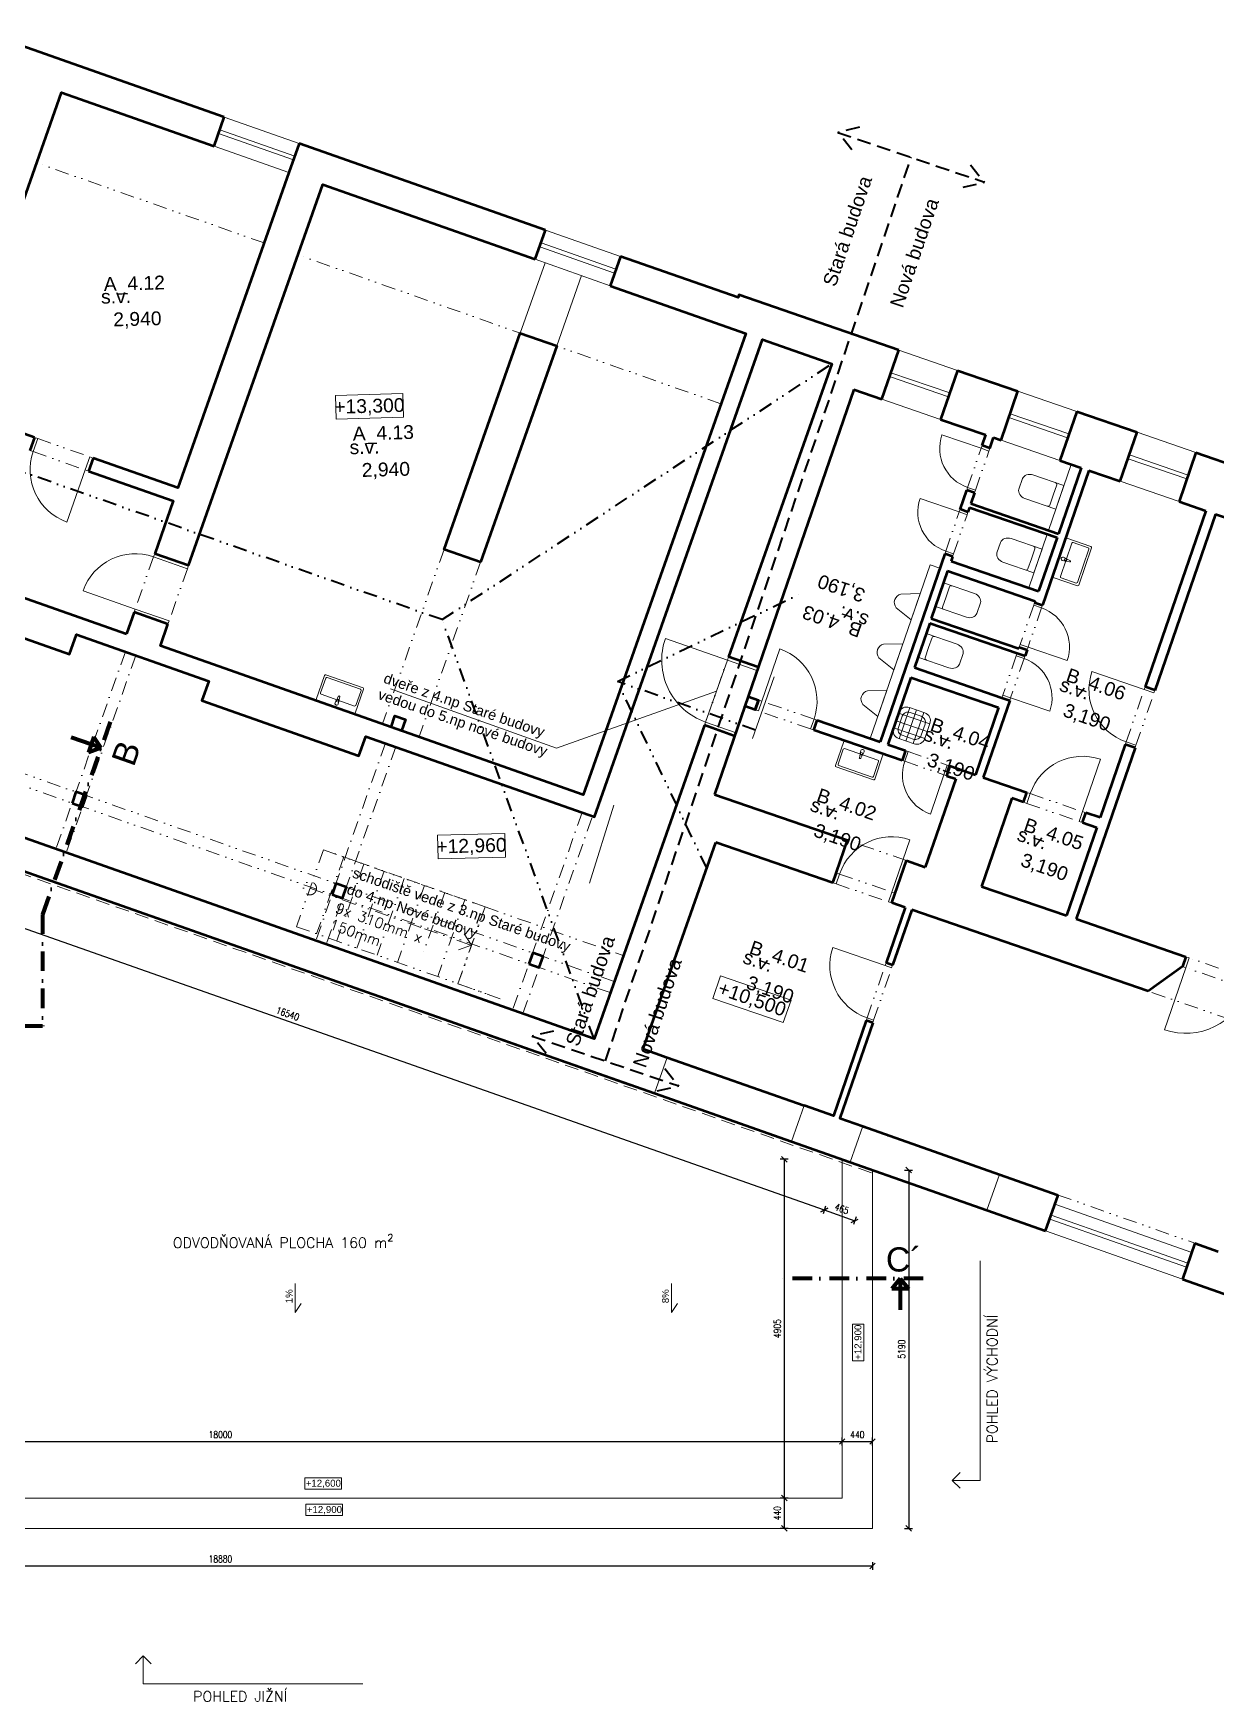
# Model space of a CAD drawing. Header units: millimetres. Extents: x 89194 to 559352, y -753138 to -204019.
# Drawn here: x 340590 to 357705, y -643097 to -618944 of the extents above; entities that cross this region are included whole.
import ezdxf

# ---------------------------------------------------------------- set-up
doc = ezdxf.new("R2010")
doc.units = ezdxf.units.MM
doc.header["$LTSCALE"] = 400
doc.header["$PDMODE"] = 3
for name, pattern in [('DASHDOT', [1, 0.5, -0.25, 0, -0.25]), ('DASHED', [0.75, 0.5, -0.25]), ('DIVIDE', [1.25, 0.5, -0.25, 0, -0.25, 0, -0.25]), ('Čerchovaná', [1340.555525, 705.555534, -352.777767, 0, -282.222223]), ('ČÁRKOVANÁ', [0.75, 0.5, -0.25])]:
    doc.linetypes.add(name, pattern=pattern)
for name, color, linetype, lineweight in [('RG_dveře', 3, 'Continuous', 9), ('RG_koty', 7, 'Continuous', 9), ('RG_koty_výškové', 7, 'Continuous', 9), ('RG_krov', 32, 'DASHDOT', 9), ('RG_okna', 3, 'Continuous', 9), ('RG_pohled', 200, 'Continuous', 9), ('RG_popisy', 11, 'Continuous', 9), ('RG_rozhraní mater', 51, 'Continuous', 9), ('RG_velmi tlustá', 5, 'Continuous', 70), ('RG_zařízováky', 4, 'Continuous', 9), ('RG_zdivo nové', 1, 'Continuous', 50), ('RG_zdivo stávající', 30, 'Continuous', 50), ('RG_čerch 2', 6, 'DIVIDE', 9), ('RG_čárkovaně', 40, 'DASHED', 9)]:
    doc.layers.add(name, color=color, linetype=linetype, lineweight=lineweight)
doc.styles.add('Arial 100', font='Arial.ttf', dxfattribs={"height": 100})
doc.styles.add('Arial 250', font='Arial Bold.ttf', dxfattribs={"height": 250})
doc.styles.add('GENERATED_STYLE_3', font='Arial.ttf')
doc.styles.add('Koty', font='romans.shx', dxfattribs={"width": 0.8})
doc.styles.get("Standard").update_dxf_attribs({"font": 'romans.shx', "height": 100})
doc.dimstyles.new('RG_50_vnitřní', dxfattribs={"dimscale": 50, "dimtxt": 2, "dimasz": 1.6, "dimexe": 1.15, "dimexo": 0, "dimgap": 1, "dimtad": 1, "dimdec": 0, "dimrnd": 5, "dimzin": 0, "dimdsep": 46, "dimtxsty": 'Koty', "dimblk1": 'OBLIQUE', "dimblk2": 'OBLIQUE', "dimsah": 1, "dimcen": 0.09, "dimclrd": 256, "dimclre": 256, "dimclrt": 2, "dimazin": 0, "dimtfac": 1, "dimtdec": 0, "dimtmove": 2, "dimatfit": 3, "dimfxl": 1.15, "dimfxlon": 1, "dimtolj": 1, "dimtzin": 0, "dimarcsym": 0})

# ---------------------------------------------------------------- blocks, each defined once
blk = doc.blocks.new('umyv_16')
at = {"layer": 'RG_zařízováky', "linetype": 'Continuous', "lineweight": 20}
for p, q in [((303632, -112272), (303632, -112842)), ((304017, -112257), (303647, -112257)), ((303742, -112302), (303742, -112812)), ((303987, -112287), (303757, -112287)), ((304002, -112812), (304002, -112302)), ((304032, -112842), (304032, -112272)), ((303692, -112532), (303734, -112536)), ((303732, -112544), (303717, -112544)), ((303717, -112544), (303717, -112571)), ((303743, -112540), (303796, -112546)), ((303734, -112578), (303692, -112582)), ((303717, -112571), (303732, -112571)), ((303796, -112568), (303743, -112575)), ((303647, -112857), (304017, -112857)), ((303757, -112827), (303987, -112827))]:
    blk.add_line(p, q, dxfattribs=at)
at = {"layer": 'RG_zařízováky', "linetype": 'Continuous', "lineweight": 20, "extrusion": (0, 0, -1)}
for centre, major_axis, start_param, end_param in [((303647, -112272), (10.6, 10.6), 3.926991, 5.497787), ((303757, -112302), (10.6, 10.6), 3.926991, 5.497787), ((303987, -112302), (-10.6, 10.6), 0.785398, 2.356194), ((304017, -112272), (-10.6, 10.6), 0.785398, 2.356194), ((303692, -112557), (17.7, 17.7), 2.356194, 5.497787), ((303732, -112557), (-9.62, 9.62), 0.785398, 3.926991), ((303732, -112557), (-14.9, 14.9), 0.875625, 1.35736), ((303732, -112557), (-14.9, 14.9), 1.35736, 3.355029), ((303795, -112557), (-7.91, 7.91), 0.909996, 3.802393), ((303732, -112557), (-14.9, 14.9), 3.355029, 3.836764), ((303647, -112842), (-10.6, 10.6), 3.926991, 5.497787), ((303757, -112812), (-10.6, 10.6), 3.926991, 5.497787), ((303987, -112812), (10.6, 10.6), 0.785398, 2.356194), ((304017, -112842), (10.6, 10.6), 0.785398, 2.356194)]:
    blk.add_ellipse(centre, major_axis=major_axis, ratio=1, start_param=start_param, end_param=end_param, dxfattribs=at)
blk = doc.blocks.new('*U106')
blk.add_line((450, -293), (450, -1093))
for points in [[(-400, -93), (-350, -93), (-350, -293), (-400, -293)], [(500, -93), (450, -93), (450, -293), (500, -293)]]:
    blk.add_lwpolyline(points)
blk.add_arc((450, -293), 800, 180, 270)
at = {"layer": 'RG_zdivo stávající'}
for p, q in [((-400, -93), (-400, -293)), ((500, -93), (500, -293))]:
    blk.add_line(p, q, dxfattribs=at)
at = {"layer": 'RG_čerch 2'}
for p, q in [((-350, -93), (450, -93)), ((-350, -293), (450, -293))]:
    blk.add_line(p, q, dxfattribs=at)
blk = doc.blocks.new('*U107')
blk.add_line((450, -293), (450, -1093))
for points in [[(-400, 227), (-350, 227), (-350, -293), (-400, -293)], [(500, 227), (450, 227), (450, -293), (500, -293)]]:
    blk.add_lwpolyline(points)
blk.add_arc((450, -293), 800, 180, 270)
at = {"layer": 'RG_zdivo stávající'}
for p, q in [((-400, 227), (-400, -293)), ((500, 227), (500, -293))]:
    blk.add_line(p, q, dxfattribs=at)
at = {"layer": 'RG_čerch 2'}
for p, q in [((-350, 227), (450, 227)), ((-350, -293), (450, -293))]:
    blk.add_line(p, q, dxfattribs=at)
blk = doc.blocks.new('*U104')
blk.add_line((-500, -293), (-500, -1243))
for points in [[(-550, 161), (-500, 161), (-500, -293), (-550, -293)], [(500, 161), (450, 161), (450, -293), (500, -293)]]:
    blk.add_lwpolyline(points)
blk.add_arc((-500, -293), 950, 270, 0)
at = {"layer": 'RG_zdivo stávající'}
for p, q in [((-550, 161), (-550, -293)), ((500, 161), (500, -293))]:
    blk.add_line(p, q, dxfattribs=at)
at = {"layer": 'RG_čerch 2'}
for p, q in [((450, 161), (-500, 161)), ((450, -293), (-500, -293))]:
    blk.add_line(p, q, dxfattribs=at)
blk = doc.blocks.new('*U65')
blk.add_line((600, -323), (600, -1273))
for points in [[(-400, -173), (-350, -173), (-350, -323), (-400, -323)], [(650, -173), (600, -173), (600, -323), (650, -323)]]:
    blk.add_lwpolyline(points)
blk.add_arc((600, -323), 950, 180, 270)
at = {"layer": 'RG_zdivo stávající'}
for p, q in [((-400, -173), (-400, -323)), ((650, -173), (650, -323))]:
    blk.add_line(p, q, dxfattribs=at)
at = {"layer": 'RG_čerch 2'}
for p, q in [((-350, -173), (600, -173)), ((-350, -323), (600, -323))]:
    blk.add_line(p, q, dxfattribs=at)
blk = doc.blocks.new('*U63')
blk.add_line((-200, -173), (-200, 627))
for points in [[(-250, -323), (-200, -323), (-200, -173), (-250, -173)], [(650, -323), (600, -323), (600, -173), (650, -173)]]:
    blk.add_lwpolyline(points)
blk.add_arc((-200, -173), 800, 0, 90)
at = {"layer": 'RG_zdivo stávající'}
for p, q in [((-250, -323), (-250, -173)), ((650, -323), (650, -173))]:
    blk.add_line(p, q, dxfattribs=at)
at = {"layer": 'RG_čerch 2'}
for p, q in [((600, -173), (-200, -173)), ((600, -323), (-200, -323))]:
    blk.add_line(p, q, dxfattribs=at)
blk = doc.blocks.new('*U62')
blk.add_line((-200, -173), (-200, 427))
for points in [[(-241, -293), (-200, -293), (-200, -173), (-241, -173)], [(441, -293), (400, -293), (400, -173), (441, -173)]]:
    blk.add_lwpolyline(points)
blk.add_arc((-200, -173), 600, 0, 90)
at = {"layer": 'RG_zdivo stávající'}
for p, q in [((-241, -293), (-241, -173)), ((441, -293), (441, -173))]:
    blk.add_line(p, q, dxfattribs=at)
at = {"layer": 'RG_čerch 2'}
for p, q in [((400, -173), (-200, -173)), ((400, -293), (-200, -293))]:
    blk.add_line(p, q, dxfattribs=at)
blk = doc.blocks.new('*U64')
blk.add_line((-200, -323), (-200, -923))
for points in [[(-241, -173), (-200, -173), (-200, -323), (-241, -323)], [(441, -173), (400, -173), (400, -323), (441, -323)]]:
    blk.add_lwpolyline(points)
blk.add_arc((-200, -323), 600, 270, 0)
at = {"layer": 'RG_zdivo stávající'}
for p, q in [((-241, -173), (-241, -323)), ((441, -173), (441, -323))]:
    blk.add_line(p, q, dxfattribs=at)
at = {"layer": 'RG_čerch 2'}
for p, q in [((400, -173), (-200, -173)), ((400, -323), (-200, -323))]:
    blk.add_line(p, q, dxfattribs=at)
blk = doc.blocks.new('*U61')
blk.add_line((600, -173), (600, 627))
for points in [[(-250, -323), (-200, -323), (-200, -173), (-250, -173)], [(650, -323), (600, -323), (600, -173), (650, -173)]]:
    blk.add_lwpolyline(points)
blk.add_arc((600, -173), 800, 90, 180)
at = {"layer": 'RG_zdivo stávající'}
for p, q in [((-250, -323), (-250, -173)), ((650, -323), (650, -173))]:
    blk.add_line(p, q, dxfattribs=at)
at = {"layer": 'RG_čerch 2'}
for p, q in [((-200, -173), (600, -173)), ((-200, -323), (600, -323))]:
    blk.add_line(p, q, dxfattribs=at)
blk = doc.blocks.new('pis')
at = {"layer": 'RG_zařízováky'}
for p, q in [((142776, -3872), (142776, -3470)), ((142776, -3470), (143038, -3567)), ((142776, -3872), (143038, -3776))]:
    blk.add_line(p, q, dxfattribs=at)
blk.add_arc((142973, -3671), 122, 301.5901, 58.4099, dxfattribs=at)
blk = doc.blocks.new('vylevka')
at = {"layer": 'RG_zařízováky'}
for p, q in [((142143, -3268), (142143, -3745)), ((142253, -3268), (142253, -3745)), ((142357, -3268), (142357, -3745))]:
    blk.add_line(p, q, dxfattribs=at)
for points in [[(142360, -3268), (142128, -3268, 0.414214), (142006, -3391), (142006, -3622, 0.414214), (142128, -3745), (142360, -3745, 0.414214), (142483, -3622), (142483, -3391, 0.414214)], [(142330, -3330), (142160, -3330, 0.414214), (142070, -3420), (142070, -3590, 0.414214), (142160, -3680), (142330, -3680, 0.414214), (142420, -3590), (142420, -3420, 0.414214)]]:
    blk.add_lwpolyline(points, format="xyb", close=True, dxfattribs=at)
for points in [[(142006, -3393), (142483, -3393)], [(142006, -3500), (142483, -3500)], [(142006, -3616), (142483, -3616)]]:
    blk.add_lwpolyline(points, dxfattribs=at)
blk = doc.blocks.new('wc_1')
at = {"layer": 'RG_zařízováky', "linetype": 'Continuous', "lineweight": 20}
for p, q in [((307541, -110025), (307543, -110005)), ((307541, -110185), (307541, -110025)), ((307543, -110005), (307551, -109986)), ((307551, -109986), (307562, -109969)), ((307562, -109969), (307578, -109954)), ((307578, -109954), (307597, -109941)), ((307597, -109941), (307619, -109932)), ((307619, -109932), (307642, -109926)), ((307642, -109926), (307667, -109925)), ((307667, -109925), (308141, -109925)), ((308040, -109950), (308040, -110105)), ((308040, -110105), (308040, -110260)), ((308141, -109925), (308141, -110285)), ((307543, -110204), (307541, -110185)), ((307551, -110223), (307543, -110204)), ((307562, -110240), (307551, -110223)), ((307578, -110255), (307562, -110240)), ((307597, -110268), (307578, -110255)), ((307619, -110277), (307597, -110268)), ((307642, -110283), (307619, -110277)), ((307667, -110285), (307642, -110283)), ((308141, -110285), (307667, -110285))]:
    blk.add_line(p, q, dxfattribs=at)
at = {"layer": 'RG_zařízováky', "linetype": 'Continuous', "lineweight": 20, "extrusion": (0, 0, -1)}
for centre, major_axis, start_param, end_param in [((308009, -109950), (-31.5, 0), 1.570796, 3.141593), ((308009, -110260), (31.5, 0), 0, 1.570796)]:
    blk.add_ellipse(centre, major_axis=major_axis, ratio=0.794118, start_param=start_param, end_param=end_param, dxfattribs=at)
blk = doc.blocks.new('900_1300_1640')
at = {"layer": 'RG_okna'}
for points in [[(139718, -7536), (140618, -7536)], [(139718, -7881), (140618, -7881)], [(139718, -7941), (140618, -7941)], [(139718, -8286), (140618, -8286)]]:
    blk.add_lwpolyline(points, dxfattribs=at)
at = {"layer": 'RG_zdivo stávající'}
for points in [[(139718, -8286), (139718, -7536)], [(140618, -7536), (140618, -8286)]]:
    blk.add_lwpolyline(points, dxfattribs=at)
blk = doc.blocks.new('*U93')
blk.add_line((500, -323), (500, -1123))
for points in [[(-341, -173), (-300, -173), (-300, -323), (-341, -323)], [(541, -173), (500, -173), (500, -323), (541, -323)]]:
    blk.add_lwpolyline(points)
blk.add_arc((500, -323), 800, 180, 270)
at = {"layer": 'RG_zdivo stávající'}
for p, q in [((-341, -173), (-341, -323)), ((541, -173), (541, -323))]:
    blk.add_line(p, q, dxfattribs=at)
at = {"layer": 'RG_čerch 2'}
for p, q in [((-300, -173), (500, -173)), ((-300, -323), (500, -323))]:
    blk.add_line(p, q, dxfattribs=at)
blk = doc.blocks.new('*U94')
blk.add_line((700, -273), (700, -1073))
for points in [[(-141, -173), (-100, -173), (-100, -273), (-141, -273)], [(741, -173), (700, -173), (700, -273), (741, -273)]]:
    blk.add_lwpolyline(points)
blk.add_arc((700, -273), 800, 180, 270)
at = {"layer": 'RG_zdivo stávající'}
for p, q in [((-141, -173), (-141, -273)), ((741, -173), (741, -273))]:
    blk.add_line(p, q, dxfattribs=at)
at = {"layer": 'RG_čerch 2'}
for p, q in [((-100, -173), (700, -173)), ((-100, -273), (700, -273))]:
    blk.add_line(p, q, dxfattribs=at)
blk = doc.blocks.new('rozdelovnik')
at = {"layer": 'RG_popisy', "linetype": 'ČÁRKOVANÁ', "lineweight": 35}
blk.add_line((348350, -333539), (352777, -320455), dxfattribs=at)
for points in [[(352027, -320021), (351715, -320096)], [(352027, -320021), (351715, -320096)], [(351715, -320096), (353839, -320815)], [(351917, -320345), (351715, -320096)], [(351715, -320096), (353839, -320815)], [(351917, -320345), (351715, -320096)], [(353637, -320566), (353839, -320815)], [(353637, -320566), (353839, -320815)], [(353527, -320889), (353839, -320815)], [(353527, -320889), (353839, -320815)], [(347600, -333105), (347289, -333180)], [(347600, -333105), (347289, -333180)], [(347289, -333180), (349412, -333899)], [(347491, -333429), (347289, -333180)], [(347289, -333180), (349412, -333899)], [(347491, -333429), (347289, -333180)], [(349210, -333650), (349412, -333899)], [(349210, -333650), (349412, -333899)], [(349101, -333973), (349412, -333899)], [(349101, -333973), (349412, -333899)]]:
    blk.add_lwpolyline(points, dxfattribs=at)
at = {"layer": 'RG_popisy', "char_height": 200, "attachment_point": 1, "rotation": 71.3085, "style": 'Arial 250'}
for s, insert in [('\\pi-250;{\\fArial|b0|i0|c238|p34;Stará budova}', (351572, -322041)), ('\\pi-250;{\\fArial|b0|i0|c238|p34;Nová budova}', (352544, -322349)), ('\\pi-250;{\\fArial|b0|i0|c238|p34;Stará budova}', (347850, -333042)), ('\\pi-250;{\\fArial|b0|i0|c238|p34;Nová budova}', (348822, -333351))]:
    blk.add_mtext(s, dxfattribs=dict(at, insert=insert))
blk = doc.blocks.new('_Oblique')
at = {"color": 0, "linetype": 'ByBlock', "lineweight": -2}
blk.add_line((-0.5, -0.5), (0.5, 0.5), dxfattribs=at)
blk = doc.blocks.new('*D517')
at = {"layer": 'Defpoints', "color": 0, "transparency": 16777216}
for p in [(333858, -640589), (352738, -640589), (352738, -641133)]:
    blk.add_point(p, dxfattribs=at)
at = {"layer": 'RG_koty', "lineweight": -2, "transparency": 16777216}
for p, q in [((333858, -641076), (333858, -641191)), ((333858, -641133), (352738, -641133)), ((352738, -641076), (352738, -641191))]:
    blk.add_line(p, q, dxfattribs=at)
at = {"layer": 'RG_koty', "lineweight": -2, "transparency": 16777216, "xscale": 80, "yscale": 80, "zscale": 80, "rotation": 180}
blk.add_blockref('_Oblique', (333858, -641133), dxfattribs=at)
at = {"layer": 'RG_koty', "lineweight": -2, "transparency": 16777216, "xscale": 80, "yscale": 80, "zscale": 80}
blk.add_blockref('_Oblique', (352738, -641133), dxfattribs=at)
at = {"layer": 'RG_koty', "color": 2, "transparency": 16777216, "insert": (343298, -641033), "char_height": 100, "attachment_point": 5, "style": 'Koty'}
blk.add_mtext('\\A1;18880', dxfattribs=at)
blk = doc.blocks.new('*D519')
at = {"layer": 'Defpoints', "color": 0, "transparency": 16777216}
for p in [(352298, -639330), (352298, -640149), (334298, -640589)]:
    blk.add_point(p, dxfattribs=at)
at = {"layer": 'RG_koty', "lineweight": -2, "transparency": 16777216}
for p, q in [((334298, -639387), (334298, -639272)), ((334298, -639330), (352298, -639330)), ((352298, -639387), (352298, -639272))]:
    blk.add_line(p, q, dxfattribs=at)
at = {"layer": 'RG_koty', "lineweight": -2, "transparency": 16777216, "xscale": 80, "yscale": 80, "zscale": 80, "rotation": 180}
blk.add_blockref('_Oblique', (334298, -639330), dxfattribs=at)
at = {"layer": 'RG_koty', "lineweight": -2, "transparency": 16777216, "xscale": 80, "yscale": 80, "zscale": 80}
blk.add_blockref('_Oblique', (352298, -639330), dxfattribs=at)
at = {"layer": 'RG_koty', "color": 2, "transparency": 16777216, "insert": (343298, -639230), "char_height": 100, "attachment_point": 5, "style": 'Koty'}
blk.add_mtext('\\A1;18000', dxfattribs=at)
blk = doc.blocks.new('*D520')
at = {"layer": 'Defpoints', "color": 0, "transparency": 16777216}
for p in [(352738, -639330), (352298, -640149), (352738, -640589)]:
    blk.add_point(p, dxfattribs=at)
at = {"layer": 'RG_koty', "lineweight": -2, "transparency": 16777216}
for p, q in [((352298, -639387), (352298, -639272)), ((352298, -639330), (352738, -639330)), ((352738, -639387), (352738, -639272))]:
    blk.add_line(p, q, dxfattribs=at)
at = {"layer": 'RG_koty', "lineweight": -2, "transparency": 16777216, "xscale": 80, "yscale": 80, "zscale": 80, "rotation": 180}
blk.add_blockref('_Oblique', (352298, -639330), dxfattribs=at)
at = {"layer": 'RG_koty', "lineweight": -2, "transparency": 16777216, "xscale": 80, "yscale": 80, "zscale": 80}
blk.add_blockref('_Oblique', (352738, -639330), dxfattribs=at)
at = {"layer": 'RG_koty', "color": 2, "transparency": 16777216, "insert": (352518, -639230), "char_height": 100, "attachment_point": 5, "style": 'Koty'}
blk.add_mtext('\\A1;440', dxfattribs=at)
blk = doc.blocks.new('*D524')
at = {"layer": 'Defpoints', "color": 0, "transparency": 16777216}
for p in [(352738, -635400), (352738, -640589), (353261, -640589)]:
    blk.add_point(p, dxfattribs=at)
at = {"layer": 'RG_koty', "lineweight": -2, "transparency": 16777216}
for p, q in [((353203, -635400), (353318, -635400)), ((353261, -635400), (353261, -640589)), ((353203, -640589), (353318, -640589))]:
    blk.add_line(p, q, dxfattribs=at)
at = {"layer": 'RG_koty', "lineweight": -2, "transparency": 16777216, "xscale": 80, "yscale": 80, "zscale": 80}
for p, rotation in [((353261, -635400), 90), ((353261, -640589), 270)]:
    blk.add_blockref('_Oblique', p, dxfattribs=dict(at, rotation=rotation))
at = {"layer": 'RG_koty', "color": 2, "transparency": 16777216, "insert": (353161, -637994), "char_height": 100, "attachment_point": 5, "rotation": 90, "style": 'Koty'}
blk.add_mtext('\\A1;5190', dxfattribs=at)
blk = doc.blocks.new('*D525')
at = {"layer": 'Defpoints', "color": 0, "transparency": 16777216}
for p in [(352298, -635245), (351460, -640149), (352298, -640149)]:
    blk.add_point(p, dxfattribs=at)
at = {"layer": 'RG_koty', "lineweight": -2, "transparency": 16777216}
for p, q in [((351517, -635245), (351402, -635245)), ((351460, -635245), (351460, -640149)), ((351517, -640149), (351402, -640149))]:
    blk.add_line(p, q, dxfattribs=at)
at = {"layer": 'RG_koty', "lineweight": -2, "transparency": 16777216, "xscale": 80, "yscale": 80, "zscale": 80}
for p, rotation in [((351460, -635245), 90), ((351460, -640149), 270)]:
    blk.add_blockref('_Oblique', p, dxfattribs=dict(at, rotation=rotation))
at = {"layer": 'RG_koty', "color": 2, "transparency": 16777216, "insert": (351360, -637697), "char_height": 100, "attachment_point": 5, "rotation": 90, "style": 'Koty'}
blk.add_mtext('\\A1;4905', dxfattribs=at)
blk = doc.blocks.new('*D526')
at = {"layer": 'Defpoints', "color": 0, "transparency": 16777216}
for p in [(352298, -640149), (351460, -640589), (352738, -640589)]:
    blk.add_point(p, dxfattribs=at)
at = {"layer": 'RG_koty', "lineweight": -2, "transparency": 16777216}
for p, q in [((351517, -640149), (351402, -640149)), ((351460, -640149), (351460, -640589)), ((351517, -640589), (351402, -640589))]:
    blk.add_line(p, q, dxfattribs=at)
at = {"layer": 'RG_koty', "lineweight": -2, "transparency": 16777216, "xscale": 80, "yscale": 80, "zscale": 80}
for p, rotation in [((351460, -640149), 90), ((351460, -640589), 270)]:
    blk.add_blockref('_Oblique', p, dxfattribs=dict(at, rotation=rotation))
at = {"layer": 'RG_koty', "color": 2, "transparency": 16777216, "insert": (351360, -640369), "char_height": 100, "attachment_point": 5, "rotation": 90, "style": 'Koty'}
blk.add_mtext('\\A1;440', dxfattribs=at)
blk = doc.blocks.new('*D529')
at = {"layer": 'Defpoints', "color": 0, "transparency": 16777216}
for p in [(336696, -629749), (352298, -635245), (352040, -635979)]:
    blk.add_point(p, dxfattribs=at)
at = {"layer": 'RG_koty', "lineweight": -2, "transparency": 16777216}
for p, q in [((336457, -630430), (336419, -630538)), ((336438, -630484), (352040, -635979)), ((352059, -635925), (352021, -636033))]:
    blk.add_line(p, q, dxfattribs=at)
at = {"layer": 'RG_koty', "lineweight": -2, "transparency": 16777216, "xscale": 80, "yscale": 80, "zscale": 80}
for p, rotation in [((336438, -630484), 160.5967724009659), ((352040, -635979), 340.5967724009659)]:
    blk.add_blockref('_Oblique', p, dxfattribs=dict(at, rotation=rotation))
at = {"layer": 'RG_koty', "color": 2, "transparency": 16777216, "insert": (344272, -633137), "char_height": 100, "attachment_point": 5, "rotation": 340.5968, "style": 'Koty'}
blk.add_mtext('\\A1;16540', dxfattribs=at)
blk = doc.blocks.new('*D530')
at = {"layer": 'Defpoints', "color": 0, "transparency": 16777216}
for p in [(352298, -635245), (352738, -635400), (352480, -636134)]:
    blk.add_point(p, dxfattribs=at)
at = {"layer": 'RG_koty', "lineweight": -2, "transparency": 16777216}
for p, q in [((352059, -635925), (352021, -636033)), ((352040, -635979), (352480, -636134)), ((352499, -636080), (352461, -636188))]:
    blk.add_line(p, q, dxfattribs=at)
at = {"layer": 'RG_koty', "lineweight": -2, "transparency": 16777216, "xscale": 80, "yscale": 80, "zscale": 80}
for p, rotation in [((352040, -635979), 160.5967724009659), ((352480, -636134), 340.5967724009659)]:
    blk.add_blockref('_Oblique', p, dxfattribs=dict(at, rotation=rotation))
at = {"layer": 'RG_koty', "color": 2, "transparency": 16777216, "insert": (352293, -635962), "char_height": 100, "attachment_point": 5, "rotation": 340.5968, "style": 'Koty'}
blk.add_mtext('\\A1;465', dxfattribs=at)

msp = doc.modelspace()

# ---------------------------------------------------------------- linework, layer by layer
at = {"layer": 'RG_koty'}
for points in [[(344972.9, -624530), (345948, -624502.8), (345938.4, -624160.1), (344963.4, -624187.2)], [(346450.5, -630897.2), (347425.6, -630870), (347416, -630527.3), (346441, -630554.4)], [(350427.6, -632914.7), (351446.3, -633265.5), (351558, -632941.3), (350539.2, -632590.5)]]:
    msp.add_lwpolyline(points, close=True, dxfattribs=at)
at = {"layer": 'RG_koty_výškové'}
for points in [[(344377.8, -637043.6), (344377.8, -637463.2), (344468.3, -637331.7)], [(349825.5, -637043.6), (349825.5, -637463.2), (349916, -637331.7)]]:
    msp.add_lwpolyline(points, dxfattribs=at)
for points in [[(352449.1, -638162.7), (352449.1, -637630.2), (352612.5, -637630.2), (352612.5, -638162.7)], [(344518.6, -639857.6), (345051.1, -639857.6), (345051.1, -640021), (344518.6, -640021)], [(344534.5, -640238.5), (345066.9, -640238.5), (345066.9, -640401.9), (344534.5, -640401.9)]]:
    msp.add_lwpolyline(points, close=True, dxfattribs=at)
at = {"layer": 'RG_krov'}
for points in [[(341921.9, -627896.5), (340915.3, -630754.3)], [(342072.9, -627949.6), (341066.2, -630807.5)], [(345685.3, -629222.1), (344678.6, -632080)], [(345836.2, -629275.2), (344829.5, -632133.1)], [(348533.7, -630225.4), (347527.1, -633083.3)], [(347678, -633136.5), (348684.7, -630278.6)]]:
    msp.add_lwpolyline(points, dxfattribs=at)
at = {"layer": 'RG_okna'}
for points in [[(344438.4, -620538.5), (343353.7, -620156.4)], [(343269.7, -620395.1), (344354.3, -620777.1)], [(343289.6, -620338.5), (344374.3, -620720.5)], [(344290.2, -620959.2), (343205.5, -620577.1)], [(349088.4, -622176.4), (348003.7, -621794.3)], [(347919.6, -622033), (349004.3, -622415.1)], [(347939.6, -621976.4), (349024.2, -622358.5)], [(348940.2, -622597.1), (347855.5, -622215.1)], [(348993.2, -630119.6), (348640.2, -631245.5)], [(355378.5, -635894.8), (357359.3, -636592.4)], [(355302.7, -636110), (357283.5, -636807.6)], [(355322.6, -636053.5), (357303.4, -636751)], [(355242.3, -636281.5), (357223.1, -636979.1)]]:
    msp.add_lwpolyline(points, dxfattribs=at)
at = {"layer": 'RG_pohled'}
for points in [[(347638.1, -623283.6), (347997, -622264.9)], [(348166.3, -623469.6), (348525.1, -622451)], [(355427.8, -626187.9), (355756.8, -625232.5), (355615, -625183.6), (355286, -626139.1)], [(355266.9, -626194.6), (354999.2, -626972.1), (355141, -627020.9), (355408.7, -626243.4)], [(350636.4, -628018.7), (350320.7, -628914.7)], [(351316.3, -628258.2), (351000.6, -629154.2)], [(333858.3, -629749.5), (333858.3, -640589.2), (352738.3, -640589.2), (352738.3, -635399.7)], [(334298.3, -629749.5), (334298.3, -640149.2), (352298.3, -640149.2), (352298.3, -635244.8)]]:
    msp.add_lwpolyline(points, dxfattribs=at)
msp.add_lwpolyline([(352846.2, -629201.1), (352704.4, -629152.2), (353569.9, -626638.6), (353711.7, -626687.4)], close=True, dxfattribs=at)
at = {"layer": 'RG_popisy'}
for points in [[(345759.9, -628431.8), (348163.9, -629293), (350478.5, -628466.7)], [(354293.8, -636713.1), (354293.8, -639893.2), (353888.6, -639893.2)], [(354004.3, -639781.4), (353888.6, -639893.2)], [(354004.3, -640005), (353888.6, -639893.2)], [(342069.4, -642551.1), (342181.2, -642435.4)], [(345361.3, -642840.6), (342181.2, -642840.6), (342181.2, -642435.4)], [(342293, -642551.1), (342181.2, -642435.4)]]:
    msp.add_lwpolyline(points, dxfattribs=at)
at = {"layer": 'RG_rozhraní mater'}
for points in [[(349583, -634288.5), (349765.7, -633769.8)], [(351746.4, -634467.3), (351563.7, -634986.1)], [(352412.6, -635285), (352595.3, -634766.3)], [(354576.1, -635463.8), (354393.4, -635982.6)]]:
    msp.add_lwpolyline(points, dxfattribs=at)
at = {"layer": 'RG_velmi tlustá'}
for p, q in [((341569.2, -629289.9), (341139.4, -629138.5)), ((341467.1, -629126.2), (341427.1, -629239.8)), ((341569.2, -629289.9), (341467.1, -629126.2)), ((341427.1, -629239.8), (341387.1, -629353.5)), ((341569.2, -629289.9), (341387.1, -629353.5)), ((353139.5, -636968.7), (353019.1, -637119.4)), ((353139.6, -637119.4), (353019.1, -637119.4)), ((353139.5, -636968.7), (353139.6, -637424.4)), ((353139.5, -636968.7), (353260, -637119.4)), ((353260, -637119.4), (353139.6, -637119.4))]:
    msp.add_line(p, q, dxfattribs=at)
at = {"layer": 'RG_velmi tlustá', "linetype": 'Čerchovaná', "ltscale": 0.001}
msp.add_line((353471.5, -636968.8), (351413.7, -636968.7), dxfattribs=at)
msp.add_lwpolyline([(341703, -628909.9), (340720.7, -631699.8), (340720.7, -633319.4), (338324.1, -633319.4), (338324.1, -634233.2)], dxfattribs=at)
at = {"layer": 'RG_zdivo nové'}
for points in [[(349765.7, -633769.8), (351746.4, -634467.3)], [(349583, -634288.5), (351563.7, -634986.1)], [(352595.3, -634766.3), (354576.1, -635463.8)], [(352412.6, -635285), (354393.4, -635982.6)]]:
    msp.add_lwpolyline(points, dxfattribs=at)
at = {"layer": 'RG_zdivo stávající'}
for p, q in [((353968.1, -623823.3), (354842.7, -624124.5)), ((352466.4, -624099.5), (350887.4, -628685.2)), ((352466.4, -624099.5), (352873, -624239.5)), ((353724, -624532.5), (354376.4, -624757.1)), ((355693.7, -624417.5), (356568.3, -624718.7)), ((354489.8, -624796.2), (354598.6, -624833.6)), ((357419.3, -625011.7), (358090.6, -625242.8)), ((355870.3, -625271.5), (355198, -627224.1)), ((355756.8, -625232.5), (355427.8, -626187.9)), ((355449.5, -625126.6), (355756.8, -625232.5)), ((355870.3, -625271.5), (356324.1, -625427.8)), ((354141.7, -625807.2), (355408.7, -626243.4)), ((354160.8, -625751.6), (355427.8, -626187.9)), ((357175.1, -625720.8), (357562.8, -625854.3)), ((357562.8, -625854.3), (356684, -628406.6)), ((357704.6, -625903.1), (356825.8, -628455.4)), ((357704.6, -625903.1), (358006.2, -626007)), ((355408.7, -626243.4), (355141, -627020.9)), ((353783.5, -626479), (352846.2, -629201.1)), ((353825.2, -626726.5), (353588.1, -627415.1)), ((353825.2, -626726.5), (355092.2, -627162.8)), ((353874, -626584.7), (355141, -627020.9)), ((353565.1, -627481.8), (353343.3, -628126)), ((353565.1, -627481.8), (354832.1, -627918.1)), ((353588.1, -627415.1), (354855, -627851.4)), ((354862.7, -627829.2), (354855, -627851.4)), ((353343.3, -628126), (354610.3, -628562.3)), ((353294.5, -628267.8), (352959.7, -629240.1)), ((353294.5, -628267.8), (354561.4, -628704.1)), ((350887.4, -628685.2), (350447.9, -629961.7)), ((354561.4, -628704.1), (354226.7, -629676.4)), ((351938.5, -628888.5), (352846.2, -629201.1)), ((352959.7, -629240.1), (353214, -629327.7)), ((356397, -629239.9), (356032.6, -630298.2)), ((353858.3, -629549.5), (354226.7, -629676.4)), ((353941.4, -629736.8), (353501.9, -631013.3)), ((353809.4, -629691.4), (353941.4, -629736.8)), ((354340.1, -629715.5), (354973.6, -629933.6)), ((350447.9, -629961.7), (352376.8, -630625.8)), ((354754.6, -630016.8), (354315.1, -631293.3)), ((355775.7, -630368.4), (355983.8, -630440.1)), ((355983.8, -630440.1), (355544.2, -631716.5)), ((353227.7, -630918.9), (353501.9, -631013.3)), ((353227.7, -630918.9), (353501.9, -631013.3)), ((354315.1, -631293.3), (355544.2, -631716.5)), ((355686.1, -631765.3), (357274.5, -632312.3)), ((357225.7, -632454.1), (356727.3, -632811.3)), ((347149.5, -633431.6), (349583, -634288.5)), ((349418, -633647.3), (349765.7, -633769.8)), ((351563.7, -634986.1), (352412.6, -635285)), ((354576.1, -635463.8), (355425, -635762.8)), ((354393.4, -635982.6), (355242.3, -636281.5)), ((357405.8, -636460.3), (357740.6, -636578.2)), ((357223.1, -636979.1), (358072, -637278))]:
    msp.add_line(p, q, dxfattribs=at)
for points in [[(343353.7, -620156.4), (339911.1, -618943.7)], [(340607.1, -624793.4), (339390.4, -624364.8), (340998.4, -619799.7), (343205.5, -620577.1)], [(343205.5, -620577.1), (343353.7, -620156.4)], [(344438.4, -620538.5), (344290.2, -620959.2)], [(348003.7, -621794.3), (344438.4, -620538.5)], [(344290.2, -620959.2), (342682.2, -625524.3), (341456, -625092.4)], [(342837.1, -626649.7), (344780.7, -621132), (347855.5, -622215.1)], [(347855.5, -622215.1), (348003.7, -621794.3)], [(349088.4, -622176.4), (348940.2, -622597.1)], [(353117.2, -623530.3), (350804.5, -622730.9), (350791.2, -622769.5), (349088.4, -622176.4)], [(348940.2, -622597.1), (350902, -623288.2), (348549.8, -629966), (342428.4, -627809.8), (342538.1, -627498.5)], [(331215.1, -625159.2), (334333.7, -625223.5), (335950.5, -625793), (335850.8, -626076), (337029.8, -626491.3), (337129.5, -626208.3), (339091.3, -626899.4), (338991.7, -627182.3), (341113.9, -627929.9), (341213.5, -627646.9), (343128.2, -628321.4), (343028.5, -628604.3), (345301.6, -629405), (345401.3, -629122.1), (348711.9, -630288.2), (351147.2, -623374.6), (352148, -623727.1), (350653, -627971.5)], [(333481.8, -624809.2), (334109.9, -624879.6), (341938, -627637)], [(354322.8, -624912.7), (354376.4, -624757.1)], [(354436.2, -624951.8), (354489.8, -624796.2)], [(341389.6, -625281), (342615.7, -625712.9), (342346.6, -626476.9)], [(354005.3, -625834.8), (354101, -625557)], [(354141.7, -625807.2), (354118.8, -625873.8)], [(354214.4, -625596), (354160.8, -625751.6)], [(353897, -626518), (353874, -626584.7)], [(355092.2, -627162.8), (355084.5, -627185)], [(342047.6, -627325.8), (341938, -627637)], [(354976.2, -627868.3), (354945.6, -627957.1)], [(350936.3, -628543.4), (351087.5, -628595.5), (351038.7, -628737.3), (350887.4, -628685.2)], [(354723.7, -628601.3), (354340.1, -629715.5)], [(350304.1, -628961.9), (348706.1, -633498.6), (336962.4, -629361.9), (327576, -629361.9)], [(353165.2, -629469.5), (351889.7, -629030.3)], [(356538.8, -629288.7), (355686.1, -631765.3)], [(328055.1, -636749.2), (328055.1, -629749.5), (336696.4, -629749.5), (349235.2, -634166.2), (349235.4, -634165.6)], [(354924.8, -630075.4), (354754.6, -630016.8)], [(356032.6, -630298.2), (355824.6, -630226.6)], [(352165.1, -631240.4), (352376.8, -630625.8)], [(349418, -633647.3), (350471.2, -630657.2)], [(352165.1, -631240.4), (350471.2, -630657.2)], [(353016.1, -631533.4), (353227.7, -630918.9)], [(353209.9, -631600.2), (352933.6, -632402.6)], [(353209.9, -631600.2), (353016.1, -631533.4)], [(353304.5, -631632.7), (353028.2, -632435.2)], [(356727.3, -632811.3), (353304.5, -631632.7)], [(352646.7, -633235.9), (352171.2, -634616.9), (351746.4, -634467.3)], [(352741.3, -633268.5), (352265.5, -634650.1), (352595.3, -634766.3)], [(355242.3, -636281.5), (355425, -635762.8)], [(357405.8, -636460.3), (357223.1, -636979.1)]]:
    msp.add_lwpolyline(points, dxfattribs=at)
for points in [[(347063.3, -626601), (346535.1, -626415), (347638.1, -623283.6), (348166.3, -623469.6)], [(345919.3, -629039.4), (345768.3, -628986.3), (345824.8, -628825.9), (345975.7, -628879.1)], [(341150.2, -630087.2), (341301.2, -630140.4), (341357.6, -629980), (341206.7, -629926.9)], [(344913.6, -631412.8), (345064.5, -631466), (345121, -631305.7), (344970.1, -631252.5)], [(347762.1, -632416.2), (347913, -632469.4), (347969.4, -632309), (347818.5, -632255.9)]]:
    msp.add_lwpolyline(points, close=True, dxfattribs=at)
at = {"layer": 'RG_čerch 2'}
for p, q in [((346932.6, -632147.1), (346771.2, -631895.7)), ((346932.6, -632147.1), (346649.1, -632241.4)), ((358391.4, -633384.3), (356727.3, -632811.3))]:
    msp.add_line(p, q, dxfattribs=at)
for points in [[(343931.4, -621977.9), (340639.6, -620818.4)], [(350543.2, -624306.9), (344421.8, -622150.6)], [(346535.1, -626415), (345644.7, -628942.7)], [(347063.3, -626601), (346172.9, -629128.8)], [(348997.5, -632671.2), (336106.7, -628130.5), (327706, -628129.2)], [(348941, -632831.5), (336045.8, -628289.2), (327706, -628289.2)], [(353227.7, -630918.9), (352376.8, -630625.8)], [(344790.4, -630765.1), (344397.6, -631877.8)], [(345082.8, -630868.3), (344689.9, -631981)], [(344790.4, -630765.1), (347129, -631590.7), (344790.4, -630765.1), (344790.4, -630765.1)], [(345375.1, -630971.5), (344982.2, -632084.2)], [(345667.4, -631074.7), (345274.6, -632187.4)], [(344594, -631321.4), (346201.8, -631889.1)], [(345959.7, -631177.9), (345566.9, -632290.6)], [(346252, -631281.1), (345859.2, -632393.8)], [(346544.3, -631384.3), (346213.8, -632320.4)], [(346836.7, -631487.5), (346443.8, -632600.2)], [(347129, -631590.7), (346736.1, -632703.4)], [(347349.1, -632919.8), (346736.1, -632703.4), (347129, -631590.7), (349128.9, -632296.5)], [(344397.6, -631877.8), (347349.1, -632919.8)], [(346250.5, -631906.3), (346932.6, -632147.1)], [(349765.7, -633769.8), (351746.4, -634467.3)], [(352586.9, -634778.9), (354572.5, -635462.6)], [(355425, -635762.8), (357405.8, -636460.3)]]:
    msp.add_lwpolyline(points, dxfattribs=at)
at = {"layer": 'RG_čerch 2', "lineweight": 35}
for points in [[(346507, -627431.4), (335542.4, -623569.2), (321875.1, -623569.2), (320545.1, -624899.2)], [(348706.1, -633498.6), (346507, -627431.4), (352148, -623727.1)], [(350339.7, -631030.6), (349043.7, -628325), (351749.3, -627028.9)], [(351044.5, -629029.7), (349043.7, -628325)]]:
    msp.add_lwpolyline(points, dxfattribs=at)
at = {"layer": 'RG_čerch 2'}
msp.add_circle((344594, -631321.4), 94.7, dxfattribs=at)
at = {"layer": 'RG_čárkovaně'}
msp.add_lwpolyline([(333858.3, -629794.5), (336688.7, -629794.5), (352738.3, -635447.4)], dxfattribs=at)

# ---------------------------------------------------------------- block references
at = {"layer": 'RG_dveře', "ltscale": 0.1}
for name, p, rotation in [('*U106', (341015.2, -624838.9), 340.5953487342096), ('*U107', (342489.7, -626951.4), 250.5953487342026), ('*U104', (350746.3, -628587.5), 250.5953487342026)]:
    msp.add_blockref(name, p, dxfattribs=dict(at, rotation=rotation))
at = {"layer": 'RG_dveře', "ltscale": 0.1, "xscale": -1}
for name, p, rotation in [('*U62', (354081.2, -625084.1), 71.00000001676649), ('*U62', (353763.7, -626006.1), 71.00000001676649), ('*U62', (355217.7, -627696.9), 251.0000000167665), ('*U61', (351758.3, -628643.9), 341.0000000167665), ('*U62', (354965.3, -628430), 251.0000000167665), ('*U93', (356813, -629022.8), 251.0000000167665), ('*U63', (355644.4, -629982), 341.0000000167665), ('*U64', (353686.9, -629308), 341.0000000167665), ('*U63', (352884.8, -631147), 341.0000000167665), ('*U94', (352950.3, -633191.7), 251.0000000167665), ('*U65', (357945.3, -632360.7), 341.0000000167665)]:
    msp.add_blockref(name, p, dxfattribs=dict(at, rotation=rotation))
at = {"layer": 'RG_okna', "rotation": 161.0000000167665}
for p in [(483376.6, -677145.5), (485102.2, -677739.7), (486827.7, -678333.8)]:
    msp.add_blockref('900_1300_1640', p, dxfattribs=at)
at = {"layer": 'RG_popisy'}
msp.add_blockref('rozdelovnik', (520.8, -300282.8), dxfattribs=at)
at = {"layer": 'RG_zařízováky'}
for name, p, rotation in [('wc_1', (99944, -421234.5), 341.0000000167665), ('wc_1', (99626.5, -422156.6), 341.0000000167665), ('umyv_16', (104992.1, -421253.5), 341.0000000167665), ('pis', (487163.2, -677200.1), 161.0000000167665), ('wc_1', (609213.1, -831497.6), 161.0000000167665), ('pis', (486913.7, -677924.7), 161.0000000167665), ('wc_1', (608960.7, -832230.7), 161.0000000167665), ('umyv_16', (137919.2, -877690.2), 70.59534994755901), ('pis', (486681, -678600.6), 161.0000000167665), ('vylevka', (486658.9, -678592.9), 161.0000000167665), ('umyv_16', (557888.3, -378834.1), 251.0000000167665)]:
    msp.add_blockref(name, p, dxfattribs=dict(at, rotation=rotation))

# ---------------------------------------------------------------- texts
at = {"layer": 'RG_koty', "char_height": 200, "width": 12.645, "attachment_point": 5, "style": 'Arial 100'}
for s, insert, rotation in [('\\pxi-3,l4,qc,t4;s.v.^I2,940', (341692, -622939.6), 1.59535), ('+13,300', (345454.5, -624355.6), 1.59535), ('\\pxi-3,l4,qc,t4;s.v.^I2,940', (345289.3, -625119.5), 1.59535), ('\\pxi-3,l4,qc,t4;s.v.^I3,190', (352615.9, -627249.9), 161), ('\\pxi-3,l4,qc,t4;s.v.^I3,190', (355512.3, -628573.8), 341), ('\\pxi-3,l4,qc,t4;s.v.^I3,190', (353545.8, -629290.8), 341), ('\\pxi-3,l4,qc,t4;s.v.^I3,190', (351901.8, -630312.3), 341), ('+12,960', (346932.1, -630722.7), 1.59535), ('\\pxi-3,l4,qc,t4;s.v.^I3,190', (354898.7, -630742.3), 341), ('\\pxi-3,l4,qc,t4;s.v.^I3,190', (350927.9, -632516.7), 341), ('+10,500', (350989.3, -632937.9), 341)]:
    msp.add_mtext(s, dxfattribs=dict(at, insert=insert, rotation=rotation))
at = {"layer": 'RG_koty_výškové', "char_height": 100, "width": 1137.499, "attachment_point": 5, "rotation": 90, "style": 'Arial 100'}
for s, insert in [('1%', (344292.3, -637228)), ('8%', (349740, -637228)), ('+12,900', (352535.7, -637893.6))]:
    msp.add_mtext(s, dxfattribs=dict(at, insert=insert))
at = {"layer": 'RG_koty_výškové', "char_height": 100, "width": 1137.499, "attachment_point": 5, "style": 'Arial 100'}
for s, insert in [('+12,600', (344787.7, -639944.1)), ('+12,900', (344803.6, -640325))]:
    msp.add_mtext(s, dxfattribs=dict(at, insert=insert))
at = {"layer": 'RG_popisy', "attachment_point": 1, "style": 'Arial 250'}
for s, insert, char_height, rotation in [('\\pxi-1.25,qc;{\\fArial|b0|i0|c238|p34;A_4.12}', (341855.9, -622467.1), 200, 1.59535), ('\\pxi-1.25,qc;{\\fArial|b0|i0|c238|p34;A_4.13}', (345460.7, -624631.8), 200, 1.59535), ('\\pxi-1.25,qc;{\\fArial|b0|i0|c238|p34;B_4.03}', (352303.1, -627614.4), 200, 161), ('\\pi-187.5;{\\fArial|b0|i0|c238|p34;dveře z 4.np Staré budovy\\Pvedou do 5.np nové budovy}', (345873.3, -628259.7), 150, 341), ('\\pxi-1.25,qc;{\\fArial|b0|i0|c238|p34;B_4.06}', (355825, -628209.3), 200, 341), ('\\pxi-1.25,qc;{\\fArial|b0|i0|c238|p34;B_4.04}', (353858.6, -628926.3), 200, 341), ('\\pxi-1.25,qc;{\\fArial|b0|i0|c238|p34;B_4.02}', (352214.5, -629947.8), 200, 341), ('\\pxi-1.25,qc;{\\fArial|b0|i0|c238|p34;B_4.05}', (355211.5, -630377.8), 200, 341), ('\\pi-187.5;{\\fArial|b0|i0|c238|p34;schodiště vede z 3.np Staré budovy\\Pdo 4.np Nové budovy}', (345421.8, -631078.5), 150, 341), ('\\pxi-1.25,qc;{\\fArial|b0|i0|c238|p34;B_4.01}', (351240.7, -632152.3), 200, 341)]:
    msp.add_mtext(s, dxfattribs=dict(at, insert=insert, char_height=char_height, rotation=rotation))
at = {"layer": 'RG_popisy', "ltscale": 0.1, "char_height": 150, "attachment_point": 1}
for s, width, insert in [('\\A1;ODVODŇOVANÁ PLOCHA 160 m{\\H0.7x;\\S2^ ;}', 3706.03, (342608.8, -636326.8)), ('POHLED JIŽNÍ', 2330.142, (342903.3, -642946.9))]:
    msp.add_mtext_dynamic_manual_height_columns(s, width=width, gutter_width=500, heights=[0], dxfattribs=dict(at, insert=insert))
at = {"layer": 'RG_popisy', "ltscale": 0.1, "insert": (354394.8, -639358.4), "char_height": 150, "attachment_point": 1, "rotation": 90}
msp.add_mtext_dynamic_manual_height_columns('POHLED VÝCHODNÍ', width=2330.142, gutter_width=500, heights=[0], dxfattribs=at)
at = {"layer": 'RG_velmi tlustá', "insert": (341766.4, -629306.4), "char_height": 350, "attachment_point": 2, "rotation": 70.60694, "style": 'GENERATED_STYLE_3'}
msp.add_mtext('B', dxfattribs=at)
at = {"layer": 'RG_velmi tlustá', "insert": (353189.4, -636519.8), "char_height": 350, "attachment_point": 2, "style": 'GENERATED_STYLE_3'}
msp.add_mtext('C´', dxfattribs=at)
at = {"layer": 'RG_čerch 2', "insert": (344997.4, -631525.2), "char_height": 150, "attachment_point": 1, "rotation": 340.16362}
msp.add_mtext_dynamic_manual_height_columns('9x 310mm x 150mm', width=2049.974, gutter_width=500, heights=[0], dxfattribs=at)

# ---------------------------------------------------------------- dimensions: what is measured, and where the dimension line sits
at = {"layer": 'RG_koty'}
dim = msp.add_aligned_dim(p1=(336696.4, -629749.5), p2=(352298.3, -635244.8), distance=-778.7, dimstyle='RG_50_vnitřní', dxfattribs=at)
dim.commit()
dim.dimension.update_dxf_attribs({"geometry": '*D529', "text_midpoint": (344271.9, -633137.2)})
for base, p1, p2, angle, picture, middle in [((351459.7, -640149.2), (352298.3, -635244.8), (352298.3, -640149.2), 90, '*D525', (351359.7, -637697)), ((352479.6, -636134.2), (352298.3, -635244.8), (352738.3, -635399.7), 160.59677, '*D530', (352292.9, -635962.4)), ((353260.9806, -640589.1936), (352738.3127, -635399.7348), (352738.3127, -640589.1936), 90, '*D524', (353160.9806, -637994.4642)), ((351459.7, -640589.2), (352298.3, -640149.2), (352738.3, -640589.2), 90, '*D526', (351359.7, -640369.2))]:
    dim = msp.add_linear_dim(base=base, p1=p1, p2=p2, angle=angle, dimstyle='RG_50_vnitřní', dxfattribs=at)
    dim.commit()
    dim.dimension.update_dxf_attribs({"geometry": picture, "text_midpoint": middle})
for base, p1, p2, picture, middle in [((352298.3, -639330), (334298.3, -640589.2), (352298.3, -640149.2), '*D519', (343298.3, -639230)), ((352738.3, -639330), (352298.3, -640149.2), (352738.3, -640589.2), '*D520', (352518.3, -639230)), ((352738.3, -641133.3), (333858.3, -640589.2), (352738.3, -640589.2), '*D517', (343298.3, -641033.3))]:
    dim = msp.add_linear_dim(base=base, p1=p1, p2=p2, dimstyle='RG_50_vnitřní', dxfattribs=at)
    dim.commit()
    dim.dimension.update_dxf_attribs({"geometry": picture, "text_midpoint": middle})

doc.saveas('drawing.dxf')
